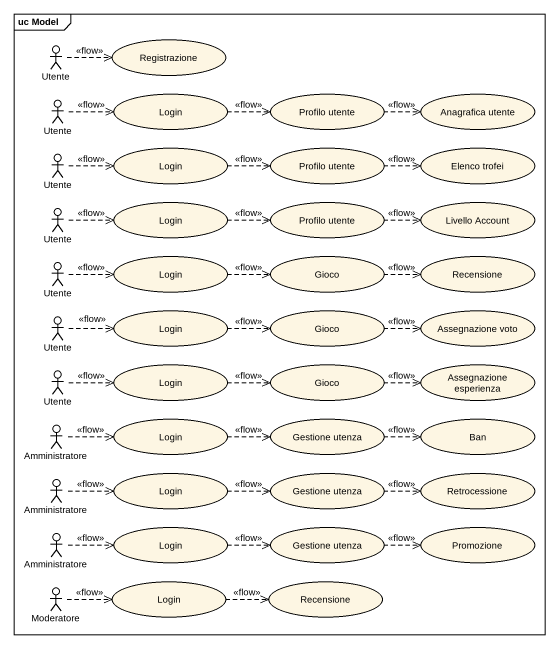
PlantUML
@startuml
mainframe uc Model
actor Utente
usecase Registrazione
actor "Utente" as Utente_2
usecase Login
usecase "Profilo utente" as Profilo_utente
usecase "Anagrafica utente" as Anagrafica_utente
actor "Utente" as Utente_3
usecase "Login" as Login_2
usecase "Profilo utente" as Profilo_utente_2
usecase "Elenco trofei" as Elenco_trofei
usecase "Login" as Login_3
usecase "Profilo utente" as Profilo_utente_3
usecase "Livello Account" as Livello_Account
actor "Utente" as Utente_4
actor "Utente" as Utente_5
usecase "Login" as Login_4
usecase Gioco
usecase Recensione
actor "Utente" as Utente_6
usecase "Login" as Login_5
usecase "Gioco" as Gioco_2
usecase "Assegnazione voto" as Assegnazione_voto
actor "Utente" as Utente_7
usecase "Login" as Login_6
usecase "Gioco" as Gioco_3
usecase "Assegnazione esperienza" as Assegnazione_esperienza
actor Amministratore
usecase "Login" as Login_7
usecase "Gestione utenza" as Gestione_utenza
usecase Ban
usecase "Login" as Login_8
usecase "Gestione utenza" as Gestione_utenza_2
usecase Retrocessione
actor "Amministratore" as Amministratore_2
actor "Amministratore" as Amministratore_3
usecase "Login" as Login_9
usecase "Gestione utenza" as Gestione_utenza_3
usecase Promozione
actor Moderatore
usecase "Login" as Login_10
usecase "Recensione" as Recensione_2
Utente .right.> Registrazione : <<flow>>
Utente_2 .right.> Login : <<flow>>
Login .right.> Profilo_utente : <<flow>>
Profilo_utente .right.> Anagrafica_utente : <<flow>>
Utente_3 .right.> Login_2 : <<flow>>
Login_2 .right.> Profilo_utente_2 : <<flow>>
Profilo_utente_2 .right.> Elenco_trofei : <<flow>>
Login_3 .right.> Profilo_utente_3 : <<flow>>
Profilo_utente_3 .right.> Livello_Account : <<flow>>
Utente_4 .right.> Login_3 : <<flow>>
Utente_5 .right.> Login_4 : <<flow>>
Login_4 .right.> Gioco : <<flow>>
Gioco .right.> Recensione : <<flow>>
Utente_6 .right.> Login_5 : <<flow>>
Login_5 .right.> Gioco_2 : <<flow>>
Gioco_2 .right.> Assegnazione_voto : <<flow>>
Utente_7 .right.> Login_6 : <<flow>>
Login_6 .right.> Gioco_3 : <<flow>>
Gioco_3 .right.> Assegnazione_esperienza : <<flow>>
Amministratore .right.> Login_7 : <<flow>>
Login_7 .right.> Gestione_utenza : <<flow>>
Gestione_utenza .right.> Ban : <<flow>>
Login_8 .right.> Gestione_utenza_2 : <<flow>>
Gestione_utenza_2 .right.> Retrocessione : <<flow>>
Amministratore_2 .right.> Login_8 : <<flow>>
Amministratore_3 .right.> Login_9 : <<flow>>
Login_9 .right.> Gestione_utenza_3 : <<flow>>
Gestione_utenza_3 .right.> Promozione : <<flow>>
Moderatore .right.> Login_10 : <<flow>>
Login_10 .right.> Recensione_2 : <<flow>>
@enduml
